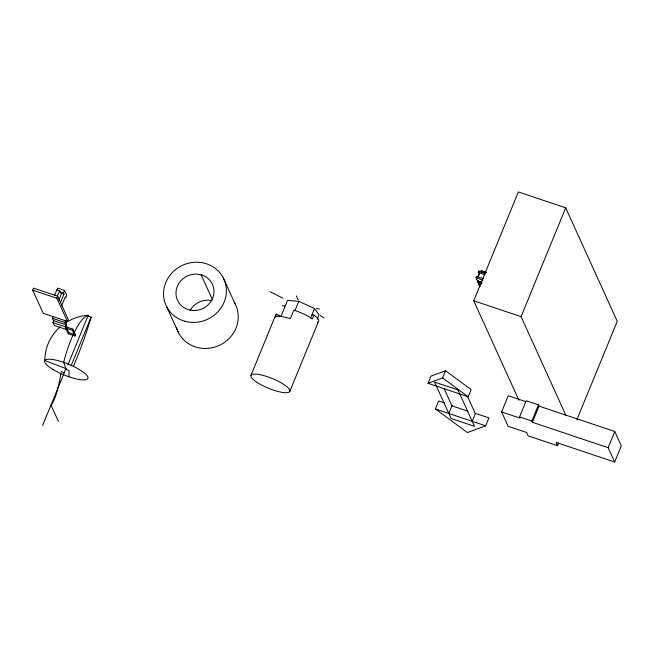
<?xml version="1.0" encoding="UTF-8"?>
<svg xmlns="http://www.w3.org/2000/svg" width="654" height="654" viewBox="0 0 654 654"><rect width="100%" height="100%" fill="white"/><g stroke="black" fill="none" stroke-linecap="round" stroke-linejoin="round"><path stroke-width="0.98" d="M483.38 278.678L476.709 276.421L476.12 277.852L476.57 279.511A3.27 0.809 -71.5 0 0 477.044 279.176M68.899 376.769L69.12 370.654L66.275 369.567L66.307 368.758L44.742 360.485M476.611 277.468L476.717 276.446M478.785 283.599L478.924 285.136A2.559 0.629 -71.5 0 0 479.366 284.931M479.57 272.653L479.308 273.961M478.793 275.604L479.088 274.737M32.7 290.139L33.534 288.112L57.707 296.221L68.229 319.389L67.403 321.408L43.221 313.299L32.7 290.139L56.873 298.24L67.403 321.408M54.462 295.559L56.784 289.894L59.596 290.752L61.541 293.597L58.835 300.202M56.571 290.678L57.617 288.136L64.525 290.458L66.733 295.314L65.694 297.856L65.277 296.949L61.59 305.941M57.274 296.409L59.596 290.752M56.873 298.24L57.707 296.221M65.874 324.736L53.432 320.566L52.41 318.31L53.105 316.618M60.659 302.181L63.978 294.087L63.479 293L64.525 290.458M74.973 336.009L72.398 330.344L65.711 328.104L66.209 326.886L72.896 329.126L75.472 334.791L74.973 336.009L68.286 333.761L68.784 332.551L66.855 328.292L66.356 329.51L54.241 325.447L52.966 322.626L53.767 320.681M67.158 327.556L64.852 322.487L65.547 320.787L66.569 323.043L65.073 326.689L68.286 333.761M72.398 330.344L72.896 329.126M42.6 425.501L65.931 368.619L63.659 362.357A40.605 9.9 -72.3 0 1 73.117 334.938M67.844 365.006L88.257 315.244L88.225 316.046L91.07 317.133A47.202 4.169 -69 0 1 73.403 366.493M71.041 365.962L91.07 317.133M250.94 375.404L275.816 314.746L276.487 314.198L280.95 316.43L287.515 300.423L298.788 301.347L314.549 308.475L319.046 314.68L317.157 319.283M276.487 314.198L275.301 317.084L275.833 316.65A21.026 5.232 22.3 0 1 286.133 317.46L290.343 318.702L293.859 310.119L294.553 310.323A21.026 5.232 22.3 0 1 309.105 316.871L312.301 318.964L313.887 315.105L314.386 315.432A21.026 5.232 22.3 0 1 318.629 321.171L289.828 391.394A21.026 5.232 22.3 0 1 258.886 383.563A21.026 5.232 22.3 0 1 262.442 375.233A21.026 5.232 22.3 0 1 289.828 391.394M294.946 310.724L298.788 301.347M310.642 318.016L314.549 308.475M317.443 322.504L317.664 321.964M427.994 383.285L430.937 376.124L445.529 370.769L471.109 389.596L468.174 396.757L427.994 383.285L442.586 377.93L445.529 370.769M484.966 274.803L478.295 272.546L478.883 271.116L479.578 271.663M486.004 272.219L481.246 270.625L480.706 271.95L483.559 272.906M480.854 283.754L478 282.798L478.556 280.484M480.42 284.572L478.515 283.934L478.851 283.133M518.933 400.297L473.717 300.775L518.352 191.949L565.694 207.833L617.253 321.31L576.853 419.811M479.807 286.771L480.535 284.981M472.221 421.315L475.483 413.385L488.922 417.89L485.669 425.828L467.397 432.539L435.368 408.954L438.621 401.016L444.385 402.954M448.808 413.467L452.069 405.529M565.857 415.249L521.066 316.65L565.694 207.833M558.663 443.028L557.551 445.726L528.162 435.866L526.625 432.498L508.133 426.294L501.61 411.938L508.248 395.752L525.816 401.646M501.61 411.938L520.102 418.143L519.554 416.925L526.192 400.738L538.455 404.851L539.027 406.109L532.389 422.296L608.146 447.696L614.662 462.051L556.039 442.382L557.551 445.726M532.389 422.296L531.816 421.037L538.455 404.851M608.146 447.696L614.785 431.509L539.027 406.109M614.662 462.051L621.3 445.864L614.785 431.509M477.698 277.231C478.074 276.25 480.24 272.105 478.311 272.571M316.528 308.655L319.438 308.917M282.299 305.745L285.021 305.99M311.909 314.926L313.887 315.105M212.01 300.783L209.067 300.202A19.219 17.993 -24.4 0 0 189.995 310.683M482.627 271.263L486.429 272.538M482.431 271.459L485.284 272.416M478.883 271.116L485.538 273.347M476.12 277.852L482.775 280.084M481.851 282.405L477.093 280.811L482.055 282.855M477.796 282.348L481.597 283.623M481.164 284.441L478.311 283.484L478.515 283.934M473.717 300.775L521.066 316.65M519.554 416.925L531.816 421.037M467.863 411.178L451.939 405.84L444.066 388.509M435.368 408.954L485.669 425.828M60.029 291.839L63.479 293M60.577 292.943L63.978 294.087M52.41 318.31L64.852 322.487M52.966 322.626L65.073 326.689M68.784 332.551L75.472 334.791M61.231 371.497L64.19 372.87M270.028 291.709L283.051 298.191M320.305 315.514L323.934 317.926M442.586 377.93L468.174 396.757M481.246 270.625L481.483 271.14M467.479 396.357L475.352 413.696M296.287 295.837L298.085 299.81M223.243 277.836L235.08 303.889M201.162 274.925L212.182 299.18M166.713 306.8L178.55 332.853M58.435 421.528L50.971 405.096A52.295 9.573 -84.6 0 0 60.961 373.181M234.124 302.197A31.76 29.741 -24.4 0 1 218.673 345.647A31.76 29.741 -24.4 0 1 176.408 327.417M44.84 360.485A47.202 45.527 2.1 0 1 60.135 326.935M66.316 322.332A47.202 45.527 2.1 0 1 88.249 315.179M74.278 332.477A40.605 9.9 -72.3 0 1 86.614 316.176M202.045 275.097L197.23 274.149A19.219 17.993 -24.4 0 0 176.555 288.7A19.219 17.993 -24.4 0 0 187.919 309.538L192.726 310.487A19.219 17.993 -24.4 0 0 213.4 295.943A19.219 17.993 -24.4 0 0 202.045 275.097M457.955 389.915L434.542 382.067L451.105 418.511L474.518 426.367L457.955 389.915M184.714 321.22A31.76 29.741 -24.4 0 0 225.834 285.16A31.76 29.741 -24.4 0 0 174.389 270.576A31.76 29.741 -24.4 0 0 184.714 321.22M52.86 369.379A23.389 5.821 22.3 0 0 87.816 378.65A23.389 5.821 22.3 0 0 58.157 360.673A23.389 5.821 22.3 0 0 52.86 369.379"/></g></svg>
